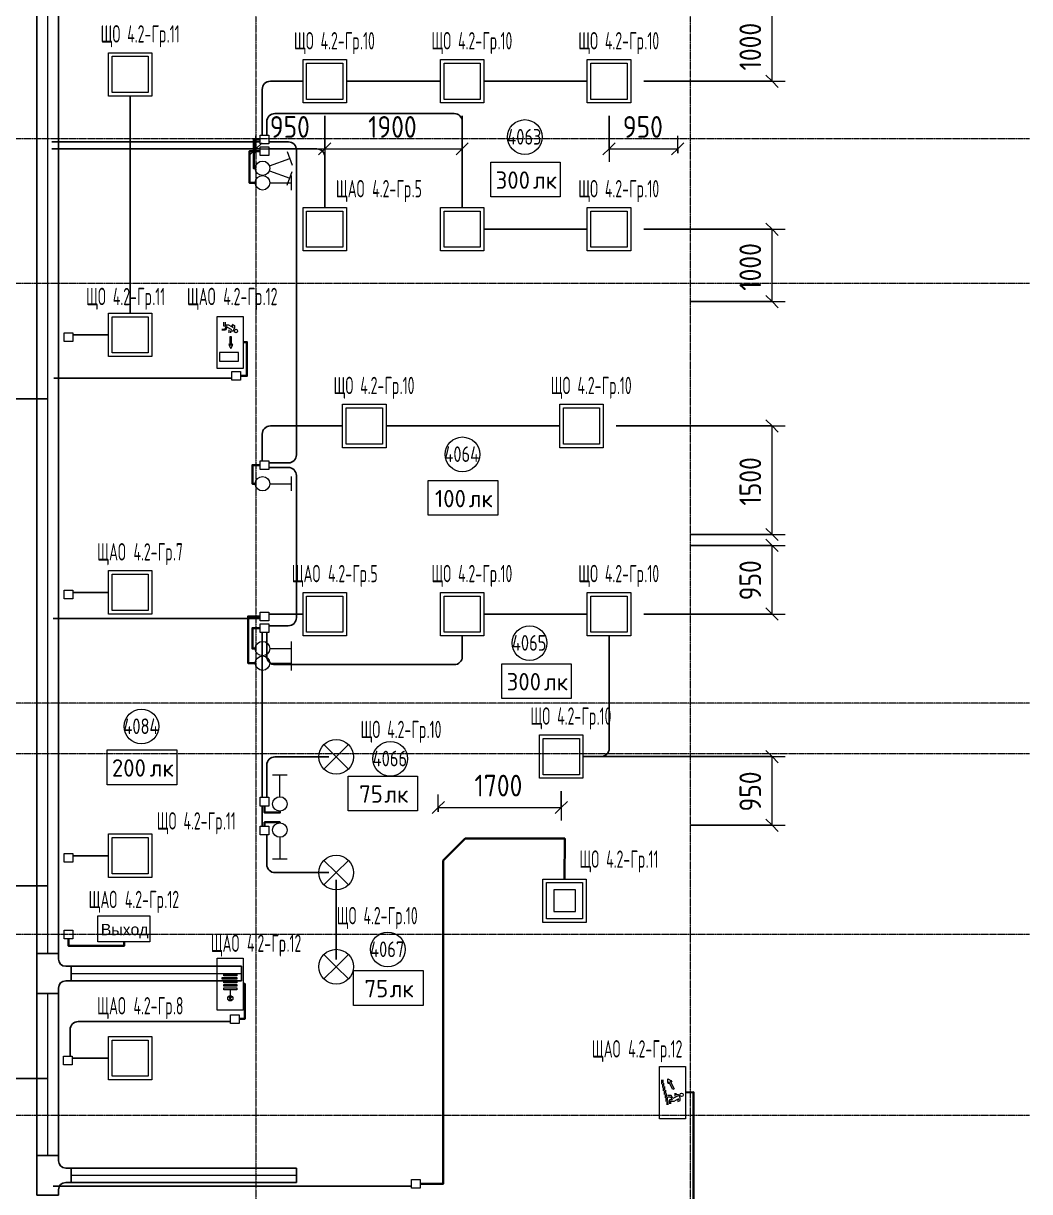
# Model space of a CAD drawing. Header units: millimetres. Extents: x -4730 to 98194, y -4296 to 93388.
# Drawn here: x 84285 to 98194, y 10446 to 26596 of the extents above; entities that cross this region are included whole.
import ezdxf

# ---------------------------------------------------------------- set-up
doc = ezdxf.new("R2010")
doc.units = ezdxf.units.MM
doc.linetypes.add('Линия сетки', pattern=[22.225, 12.7, -3.175, 3.175, -3.175])
for name, color, linetype, lineweight, true_color in [('Кабельные лотки', 5, 'Continuous', 25, 0x0000ff), ('Короба', 7, 'Continuous', 25, 0x008000), ('Соединительные детали кабельных лотков', 5, 'Continuous', 25, 0x0000ff), ('Соединительные детали коробов', 7, 'Continuous', 25, 0x008000), ('Типовые аннотации', 1, 'Continuous', 18, 0xff0000)]:
    doc.layers.add(name, color=color, linetype=linetype, lineweight=lineweight, true_color=true_color)
for name, color, linetype, lineweight in [('Марки помещений', 7, 'Continuous', 9), ('Марки силовых электроприборов', 7, 'Continuous', 9), ('Осевая линия', 7, 'Continuous', 18), ('Оси', 7, 'Continuous', 9), ('Провода', 7, 'Continuous', 35), ('Размеры', 7, 'Continuous', 9), ('Размеры-120', 7, 'Continuous', 9)]:
    doc.layers.add(name, color=color, linetype=linetype, lineweight=lineweight)
doc.styles.add('Arial', font='arial.ttf', dxfattribs={"height": 156})
doc.styles.add('GOST Common', font='GOST_Common.ttf', dxfattribs={"width": 0.6, "height": 240})
doc.styles.add('GOST Common_1', font='GOST_Common.ttf', dxfattribs={"width": 0.9, "height": 300})
doc.styles.add('GOST Common_3', font='GOST_Common.ttf', dxfattribs={"width": 0.8, "height": 216})
doc.styles.add('GOST Common_4', font='GOST_Common.ttf', dxfattribs={"height": 240})
doc.dimstyles.new('ADSK_Проверочный', dxfattribs={"dimscale": 304.8, "dimtxt": 301.714499, "dimasz": 0.556693, "dimexe": 0.590551, "dimexo": 0.590551, "dimgap": 0.19685, "dimtad": 1, "dimdec": 3, "dimrnd": 0.001, "dimdsep": 46, "dimtxsty": 'GOST Common_1', "dimblk1": 'OBLIQUE', "dimblk2": 'OBLIQUE', "dimsah": 1, "dimcen": 0.09, "dimazin": 0, "dimtfac": 1, "dimtdec": 4, "dimtix": 1, "dimtmove": 0, "dimatfit": 3, "dimfxl": 1, "dimtvp": 1, "dimtolj": 1, "dimtzin": 0, "dimarcsym": 2})

# ---------------------------------------------------------------- blocks, each defined once
blk = doc.blocks.new('M_Короб_ отвод - Плоский торец - ПВХ - Стандартная-2386742-4-й этаж')
at = {"layer": 'Соединительные детали коробов'}
for p, q in [((0, 111.95), (0, 150.05)), ((-150.05, 0), (-111.95, 0))]:
    blk.add_line(p, q, dxfattribs=at)
blk.add_arc((-111.95, 111.95), 111.95, 270, 0, dxfattribs=at)
blk = doc.blocks.new('M_Горизонтальный тройник для канального - Радиус 100 мм-2745902-4-й этаж')
at = {"layer": 'Соединительные детали кабельных лотков'}
for p, q in [((275, 150), (-275, 150)), ((-275, 150), (-275, -150)), ((-275, -150), (-275, 150)), ((-275, 150), (275, 150)), ((-275, 150), (-275, 150)), ((275, -150), (275, 150)), ((275, 150), (275, -150)), ((275, 150), (275, 150)), ((-275, -150), (-200, -150)), ((-200, -150), (-275, -150)), ((-275, -150), (-275, -150)), ((200, -150), (275, -150)), ((275, -150), (200, -150)), ((275, -150), (275, -150)), ((-100, -250), (-100, -325)), ((-100, -325), (-100, -250)), ((100, -325), (100, -250)), ((100, -250), (100, -325)), ((-100, -325), (100, -325)), ((100, -325), (-100, -325)), ((-100, -325), (-100, -325)), ((100, -325), (100, -325))]:
    blk.add_line(p, q, dxfattribs=at)
for centre, start, end in [((-200, -250), 0, 90), ((-200, -250), 0, 90), ((200, -250), 90, 180), ((200, -250), 90, 180)]:
    blk.add_arc(centre, 100, start, end, dxfattribs=at)
blk = doc.blocks.new('DIMBLOCK177-4-й этаж')
at = {"layer": 'Размеры-120'}
for p, q in [((92480, 21030), (94815, 21030)), ((94635, 21030), (92480, 21030)), ((94635, 21030), (94550, 21115)), ((94635, 19530), (94635, 21030)), ((94635, 21030), (94720, 20945)), ((94635, 19530), (94550, 19615)), ((93510, 19530), (94815, 19530)), ((94635, 19530), (93510, 19530)), ((94635, 19530), (94720, 19445))]:
    blk.add_line(p, q, dxfattribs=at)
at = {"layer": 'Размеры-120', "color": 0, "insert": (94183, 19930), "char_height": 300, "width": 840.71, "attachment_point": 1, "rotation": 90, "line_spacing_factor": 1.022761, "style": 'GOST Common_1'}
blk.add_mtext('1500', dxfattribs=at)
blk = doc.blocks.new('_Oblique')
at = {"color": 0, "linetype": 'ByBlock', "lineweight": -2}
blk.add_line((-0.5, -0.5), (0.5, 0.5), dxfattribs=at)
blk = doc.blocks.new('DIMBLOCK178-4-й этаж')
at = {"layer": 'Размеры-120'}
for p, q in [((90020, 15697), (90020, 15937)), ((90020, 15757), (90105, 15841)), ((91720, 15982), (91720, 15577)), ((91720, 15757), (91720, 15982)), ((91720, 15757), (91805, 15841)), ((90020, 15757), (89935, 15672)), ((90020, 15757), (91720, 15757)), ((90020, 15757), (90020, 15697)), ((91720, 15757), (91635, 15672))]:
    blk.add_line(p, q, dxfattribs=at)
at = {"layer": 'Размеры-120', "color": 0, "insert": (90520, 16209), "char_height": 300, "width": 840.71, "attachment_point": 1, "line_spacing_factor": 1.022761, "style": 'GOST Common_1'}
blk.add_mtext('1700', dxfattribs=at)
blk = doc.blocks.new('DIMBLOCK179-4-й этаж')
at = {"layer": 'Размеры-120'}
for p, q in [((92380, 25318), (92380, 24681)), ((92380, 24861), (92380, 25318)), ((93330, 24801), (93330, 25041)), ((92380, 24861), (92465, 24946)), ((93330, 24861), (93415, 24946)), ((92380, 24861), (92295, 24777)), ((92380, 24861), (93330, 24861)), ((93330, 24861), (93245, 24777)), ((93330, 24861), (93330, 24801))]:
    blk.add_line(p, q, dxfattribs=at)
at = {"layer": 'Размеры-120', "color": 0, "insert": (92571, 25314), "char_height": 300, "width": 681.16, "attachment_point": 1, "line_spacing_factor": 1.022761, "style": 'GOST Common_1'}
blk.add_mtext('950', dxfattribs=at)
blk = doc.blocks.new('DIMBLOCK180-4-й этаж')
at = {"layer": 'Размеры-120'}
for p, q in [((88450, 25318), (88450, 24681)), ((88450, 24861), (88450, 25318)), ((87500, 24801), (87500, 25041)), ((87500, 24861), (87585, 24946)), ((88450, 24861), (88535, 24946)), ((87500, 24861), (87415, 24777)), ((87500, 24861), (88450, 24861)), ((87500, 24861), (87500, 24801)), ((88450, 24861), (88365, 24777))]:
    blk.add_line(p, q, dxfattribs=at)
at = {"layer": 'Размеры-120', "color": 0, "insert": (87691, 25314), "char_height": 300, "width": 681.16, "attachment_point": 1, "line_spacing_factor": 1.022761, "style": 'GOST Common_1'}
blk.add_mtext('950', dxfattribs=at)
blk = doc.blocks.new('DIMBLOCK181-4-й этаж')
at = {"layer": 'Размеры-120'}
for p, q in [((88450, 25318), (88450, 24681)), ((88450, 24861), (88450, 25318)), ((90350, 25318), (90350, 24681)), ((90350, 24861), (90350, 25318)), ((88450, 24861), (88535, 24946)), ((90350, 24861), (90435, 24946)), ((88450, 24861), (88365, 24777)), ((88450, 24861), (90350, 24861)), ((90350, 24861), (90265, 24777))]:
    blk.add_line(p, q, dxfattribs=at)
at = {"layer": 'Размеры-120', "color": 0, "insert": (89050, 25314), "char_height": 300, "width": 840.71, "attachment_point": 1, "line_spacing_factor": 1.022761, "style": 'GOST Common_1'}
blk.add_mtext('1900', dxfattribs=at)
blk = doc.blocks.new('DIMBLOCK182-4-й этаж')
at = {"layer": 'Размеры-120'}
for p, q in [((94635, 26795), (94550, 26880)), ((93510, 26795), (94815, 26795)), ((94635, 26795), (93510, 26795)), ((94635, 25795), (94635, 26795)), ((94635, 26795), (94720, 26710)), ((94635, 25795), (94550, 25880)), ((92860, 25795), (94815, 25795)), ((94635, 25795), (92860, 25795)), ((94635, 25795), (94720, 25710))]:
    blk.add_line(p, q, dxfattribs=at)
at = {"layer": 'Размеры-120', "color": 0, "insert": (94183, 25945), "char_height": 300, "width": 840.71, "attachment_point": 1, "rotation": 90, "line_spacing_factor": 1.022761, "style": 'GOST Common_1'}
blk.add_mtext('1000', dxfattribs=at)
blk = doc.blocks.new('DIMBLOCK183-4-й этаж')
at = {"layer": 'Размеры-120'}
for p, q in [((92860, 23750), (94815, 23750)), ((94635, 23750), (92860, 23750)), ((94635, 23750), (94550, 23835)), ((94635, 22750), (94635, 23750)), ((94635, 23750), (94720, 23665)), ((94635, 22750), (94550, 22835)), ((93510, 22750), (94815, 22750)), ((94635, 22750), (93510, 22750)), ((94635, 22750), (94720, 22665))]:
    blk.add_line(p, q, dxfattribs=at)
at = {"layer": 'Размеры-120', "color": 0, "insert": (94183, 22900), "char_height": 300, "width": 840.71, "attachment_point": 1, "rotation": 90, "line_spacing_factor": 1.022761, "style": 'GOST Common_1'}
blk.add_mtext('1000', dxfattribs=at)
blk = doc.blocks.new('DIMBLOCK184-4-й этаж')
at = {"layer": 'Размеры-120'}
for p, q in [((93510, 19380), (94815, 19380)), ((94635, 19380), (93510, 19380)), ((94635, 19380), (94550, 19465)), ((94635, 18430), (94635, 19380)), ((94635, 19380), (94720, 19295)), ((92860, 18430), (94815, 18430)), ((94635, 18430), (92860, 18430)), ((94635, 18430), (94550, 18515)), ((94635, 18430), (94720, 18345))]:
    blk.add_line(p, q, dxfattribs=at)
at = {"layer": 'Размеры-120', "color": 0, "insert": (94183, 18621), "char_height": 300, "width": 681.16, "attachment_point": 1, "rotation": 90, "line_spacing_factor": 1.022761, "style": 'GOST Common_1'}
blk.add_mtext('950', dxfattribs=at)
blk = doc.blocks.new('DIMBLOCK185-4-й этаж')
at = {"layer": 'Размеры-120'}
for p, q in [((94635, 16460), (94550, 16545)), ((92200, 16460), (94815, 16460)), ((94635, 16460), (92200, 16460)), ((94635, 15510), (94635, 16460)), ((94635, 16460), (94720, 16375)), ((93510, 15510), (94815, 15510)), ((94635, 15510), (93510, 15510)), ((94635, 15510), (94550, 15595)), ((94635, 15510), (94720, 15425))]:
    blk.add_line(p, q, dxfattribs=at)
at = {"layer": 'Размеры-120', "color": 0, "insert": (94183, 15701), "char_height": 300, "width": 681.16, "attachment_point": 1, "rotation": 90, "line_spacing_factor": 1.022761, "style": 'GOST Common_1'}
blk.add_mtext('950', dxfattribs=at)
blk = doc.blocks.new('ADSK_Марка_Помещение_1_ГОСТ21-501-2011 - Номер-85995-4-й этаж')
at = {"layer": 'Марки помещений'}
blk.add_circle((0, 0), 2, dxfattribs=at)
blk = doc.blocks.new('Морка помещения_освещённость_ - Морка помещения_освещённость_-1484368-4-й этаж')
at = {"layer": 'Марки помещений', "color": 190, "true_color": 0x8000ff}
for p, q in [((-4, 0), (-4, 4)), ((-4, 4), (4, 4)), ((4, 4), (4, 0)), ((4, 0), (-4, 0))]:
    blk.add_line(p, q, dxfattribs=at)

msp = doc.modelspace()

# ---------------------------------------------------------------- linework, layer by layer
at = {"layer": 'Кабельные лотки'}
for p, q in [((84470, 29388.1437), (84470, 13735.9541)), ((84770, 13735.9541), (84770, 29388.1437)), ((84470, 13735.9541), (84770, 13735.9541)), ((84945, 13360.9541), (84945, 13560.9541)), ((87300, 13560.9541), (84945, 13560.9541)), ((87300, 13360.9541), (87300, 13560.9541)), ((84945, 13360.9541), (87300, 13360.9541)), ((84470, 13185.9541), (84770, 13185.9541)), ((84470, 13185.9541), (84470, 10947.8841)), ((84770, 10947.8841), (84770, 13185.9541)), ((84470, 10947.8841), (84770, 10947.8841)), ((84945, 10572.8841), (84945, 10772.8841)), ((88060, 10772.8841), (84945, 10772.8841)), ((88060, 10572.8841), (88060, 10772.8841)), ((84945, 10572.8841), (88060, 10572.8841))]:
    msp.add_line(p, q, dxfattribs=at)
at = {"layer": 'Короба'}
for p, q in [((88154.764, 25795), (87736.9712, 25795)), ((88749.764, 25795), (90054.764, 25795)), ((90649.764, 25795), (92084.764, 25795)), ((85763.0679, 22587.7794), (85763.0679, 25592.7794)), ((87586.9212, 25644.95), (87586.9212, 25048.775)), ((87649.9212, 25048.775), (87649.9212, 25198.725)), ((87799.9712, 25348.775), (90202.214, 25348.775)), ((90352.264, 25198.725), (90352.264, 24047.5)), ((87558.4212, 24957.275), (84678.4212, 24957.275)), ((87678.4212, 24957.275), (87909.95, 24957.275)), ((87558.4212, 24860.275), (84678.4212, 24860.275)), ((87678.4212, 24860.275), (88302.214, 24860.275)), ((88060, 24807.225), (88060, 20670.325)), ((88452.264, 24710.225), (88452.264, 24047.5)), ((90649.764, 23750), (92084.764, 23750)), ((85465.5679, 22290.2794), (84967.069, 22290.2794)), ((87166.0698, 21691.8959), (84706.0698, 21691.8959)), ((83949.3041, 21403.911), (84609.3041, 21403.911)), ((88702.5, 21030), (87736.9712, 21030)), ((89297.5, 21030), (91704.764, 21030)), ((87586.9212, 20879.95), (87586.9212, 20548.775)), ((87678.4212, 20520.275), (87909.95, 20520.275)), ((87678.4212, 20457.275), (87908.3712, 20457.275)), ((88058.4212, 20307.225), (88058.4212, 18418.5672)), ((85465.5679, 18730.2794), (84967.069, 18730.2794)), ((88154.764, 18430), (87678.4212, 18430)), ((90649.764, 18430), (92084.764, 18430)), ((87558.4212, 18367), (84698.4212, 18367)), ((87908.3712, 18268.5172), (87678.4212, 18268.5172)), ((87586.9212, 18177.0172), (87586.9212, 15897.0172)), ((87649.9212, 17881.0672), (87649.9212, 18177.0172)), ((90352.264, 18132.5), (90352.264, 17881.0672)), ((92382.264, 16610.05), (92382.264, 18132.5)), ((90202.214, 17731.0172), (87799.9712, 17731.0172)), ((88509.1281, 16456.0709), (87799.9712, 16456.0709)), ((92019.764, 16460), (92232.214, 16460)), ((87649.9212, 16306.0209), (87649.9212, 15897.0172)), ((87586.9212, 15777.0172), (87586.9212, 15497.0172)), ((87649.9212, 15006.1209), (87649.9212, 15377.0172)), ((85465.5679, 15090.2794), (84967.069, 15090.2794)), ((88509.1281, 14856.0709), (87799.9712, 14856.0709)), ((88609.1281, 14756.0709), (88609.1281, 13656.0709)), ((83949.3041, 14673.911), (84609.3041, 14673.911)), ((87145.8659, 12797.2045), (85081.571, 12797.2045)), ((84931.521, 12647.1545), (84931.521, 12318.7794)), ((85465.5679, 12290.2794), (84960.021, 12290.2794)), ((83949.3041, 12011.5), (84609.3041, 12011.5)), ((89650.4294, 10523.4529), (84698.3949, 10523.4529))]:
    msp.add_line(p, q, dxfattribs=at)
at = {"layer": 'Осевая линия'}
for p, q in [((84620, 29388.1437), (84620, 13735.9541)), ((84945, 13460.9541), (87300, 13460.9541)), ((84620, 13185.9541), (84620, 10947.8841)), ((84945, 10672.8841), (88060, 10672.8841))]:
    msp.add_line(p, q, dxfattribs=at)
at = {"layer": 'Оси', "linetype": 'Линия сетки'}
for p, q in [((87500, 93388.3703), (87500, -3096.3487)), ((93500, 93388.3703), (93500, -3096.3487)), ((98194.2682, 25000), (-3530.0173, 25000)), ((98194.2682, 23000), (-3530.0173, 23000)), ((98194.2682, 17200), (-3530.0173, 17200)), ((98194.2682, 16500), (-3530.0173, 16500)), ((98194.2682, 14000), (-3530.0173, 14000)), ((98194.2682, 11500), (-3530.0173, 11500))]:
    msp.add_line(p, q, dxfattribs=at)
at = {"layer": 'Провода', "flags": 128}
for points in [[(87490.6433, 24592.1052), (87470, 24592.1052), (87470, 24990.1213), (87558.4212, 24990.1213)], [(87490.6433, 24392.1052), (87410, 24392.1052), (87410, 24828.7771), (87558.4212, 24828.7756)], [(87321.7452, 22188.8543), (87375, 22190), (87375, 21723.3979), (87286.0698, 21723.3967)], [(87490.6433, 20232.1052), (87450, 20232.1052), (87450, 20488.7771), (87558.4212, 20488.7757)], [(87490.6433, 17752.1052), (87390, 17752.1052), (87390, 18397.0193), (87558.4212, 18398.5005)], [(87490.6433, 17952.1052), (87450, 17952.1052), (87450, 18237.0193), (87558.4212, 18237.018)], [(87830, 15705.6433), (87830, 15685), (87618.4164, 15685), (87618.4193, 15777.0172)], [(87830, 15544.3567), (87830, 15553.3333), (87618.4164, 15553.3333), (87618.4187, 15497.0172)], [(91766.5376, 14767.8833), (91768.0118, 15327.8833), (90392.8118, 15327.8833), (90088.0118, 15023.0833), (90088.0118, 10554.955), (89770.4294, 10554.9532)], [(85678.8543, 13898.2548), (85680, 13845), (84907.0642, 13845), (84907.0672, 13940)], [(87321.7452, 13319.4259), (87345, 13320), (87345, 12833.5756), (87265.8659, 12833.5756)], [(93436.7452, 11818.0621), (93550, 11820), (93550, 8264.8), (93245.2, 7960), (89990, 7960), (89990, 8300), (89870, 8300), (89738.3949, 8346.8051)]]:
    msp.add_lwpolyline(points, dxfattribs=at)
at = {"layer": 'Типовые аннотации', "color": 5, "true_color": 0x0000ff}
for p, q in [((85460.804, 26190.2794), (86060.804, 26190.2794)), ((85460.804, 25590.2794), (85460.804, 26190.2794)), ((86060.804, 26190.2794), (86060.804, 25590.2794)), ((85510.804, 26140.2794), (86010.804, 26140.2794)), ((85510.804, 25640.2794), (85510.804, 26140.2794)), ((86010.804, 26140.2794), (86010.804, 25640.2794)), ((88150, 26095), (88750, 26095)), ((88150, 25495), (88150, 26095)), ((88200, 26045), (88700, 26045)), ((88200, 25545), (88200, 26045)), ((88700, 26045), (88700, 25545)), ((88750, 26095), (88750, 25495)), ((90050, 26095), (90650, 26095)), ((90050, 25495), (90050, 26095)), ((90100, 26045), (90600, 26045)), ((90100, 25545), (90100, 26045)), ((90600, 26045), (90600, 25545)), ((90650, 26095), (90650, 25495)), ((92080, 26095), (92680, 26095)), ((92080, 25495), (92080, 26095)), ((92130, 26045), (92630, 26045)), ((92130, 25545), (92130, 26045)), ((92630, 26045), (92630, 25545)), ((92680, 26095), (92680, 25495)), ((86060.804, 25590.2794), (85460.804, 25590.2794)), ((86010.804, 25640.2794), (85510.804, 25640.2794)), ((88700, 25545), (88200, 25545)), ((90600, 25545), (90100, 25545)), ((92630, 25545), (92130, 25545)), ((88750, 25495), (88150, 25495)), ((90650, 25495), (90050, 25495)), ((92680, 25495), (92080, 25495)), ((87684.6126, 24626.3072), (87966.5204, 24728.9133)), ((87932.3184, 24822.8826), (88000.7224, 24634.944)), ((87684.6126, 24557.9032), (87966.5204, 24455.2972)), ((87932.3184, 24361.3279), (88000.7224, 24549.2664)), ((90050, 24050), (90650, 24050)), ((90050, 23450), (90050, 24050)), ((90100, 24000), (90600, 24000)), ((90100, 23500), (90100, 24000)), ((90600, 24000), (90600, 23500)), ((90650, 24050), (90650, 23450)), ((92080, 24050), (92680, 24050)), ((92080, 23450), (92080, 24050)), ((92130, 24000), (92630, 24000)), ((92130, 23500), (92130, 24000)), ((92630, 24000), (92630, 23500)), ((92680, 24050), (92680, 23450)), ((90650, 23450), (90050, 23450)), ((90600, 23500), (90100, 23500)), ((92680, 23450), (92080, 23450)), ((92630, 23500), (92130, 23500)), ((85460.804, 22590.2794), (86060.804, 22590.2794)), ((85460.804, 21990.2794), (85460.804, 22590.2794)), ((85510.804, 22540.2794), (86010.804, 22540.2794)), ((85510.804, 22040.2794), (85510.804, 22540.2794)), ((86010.804, 22540.2794), (86010.804, 22040.2794)), ((86060.804, 22590.2794), (86060.804, 21990.2794)), ((86060.804, 21990.2794), (85460.804, 21990.2794)), ((86010.804, 22040.2794), (85510.804, 22040.2794)), ((88697.736, 21330), (89297.736, 21330)), ((88697.736, 20730), (88697.736, 21330)), ((89297.736, 21330), (89297.736, 20730)), ((91700, 21330), (92300, 21330)), ((91700, 20730), (91700, 21330)), ((92300, 21330), (92300, 20730)), ((88747.736, 21280), (89247.736, 21280)), ((88747.736, 20780), (88747.736, 21280)), ((89247.736, 21280), (89247.736, 20780)), ((91750, 21280), (92250, 21280)), ((91750, 20780), (91750, 21280)), ((92250, 21280), (92250, 20780)), ((89297.736, 20730), (88697.736, 20730)), ((89247.736, 20780), (88747.736, 20780)), ((92300, 20730), (91700, 20730)), ((92250, 20780), (91750, 20780)), ((87690.6433, 20232.1052), (87990.6433, 20232.1052)), ((87990.6433, 20132.1052), (87990.6433, 20332.1052)), ((90050, 18730), (90650, 18730)), ((90050, 18130), (90050, 18730)), ((90100, 18680), (90600, 18680)), ((90100, 18180), (90100, 18680)), ((90600, 18680), (90600, 18180)), ((90650, 18730), (90650, 18130)), ((92080, 18730), (92680, 18730)), ((92080, 18130), (92080, 18730)), ((92130, 18680), (92630, 18680)), ((92130, 18180), (92130, 18680)), ((92630, 18680), (92630, 18180)), ((92680, 18730), (92680, 18130)), ((90650, 18130), (90050, 18130)), ((90600, 18180), (90100, 18180)), ((92680, 18130), (92080, 18130)), ((92630, 18180), (92130, 18180)), ((87690.6433, 17952.1052), (87990.6433, 17952.1052)), ((87990.6433, 17852.1052), (87990.6433, 18052.1052)), ((91420, 16760), (92020, 16760)), ((91420, 16160), (91420, 16760)), ((91470, 16710), (91970, 16710)), ((91470, 16210), (91470, 16710)), ((91970, 16710), (91970, 16210)), ((92020, 16760), (92020, 16160)), ((88609.1281, 16456.0709), (88439.4225, 16625.7765)), ((88609.1281, 16456.0709), (88778.8337, 16625.7765)), ((88609.1281, 16456.0709), (88439.4225, 16286.3653)), ((88609.1281, 16456.0709), (88778.8337, 16286.3653)), ((87930, 16205.6433), (87730, 16205.6433)), ((87830, 15905.6433), (87830, 16205.6433)), ((92020, 16160), (91420, 16160)), ((91970, 16210), (91470, 16210)), ((85460.804, 15390.2794), (86060.804, 15390.2794)), ((85460.804, 14790.2794), (85460.804, 15390.2794)), ((86060.804, 15390.2794), (86060.804, 14790.2794)), ((87830, 15344.3567), (87830, 15044.3567)), ((85510.804, 15340.2794), (86010.804, 15340.2794)), ((85510.804, 14840.2794), (85510.804, 15340.2794)), ((86010.804, 15340.2794), (86010.804, 14840.2794)), ((87930, 15044.3567), (87730, 15044.3567)), ((88609.1281, 14856.0709), (88439.4225, 15025.7765)), ((88609.1281, 14856.0709), (88778.8337, 15025.7765)), ((86060.804, 14790.2794), (85460.804, 14790.2794)), ((86010.804, 14840.2794), (85510.804, 14840.2794)), ((88609.1281, 14856.0709), (88439.4225, 14686.3653)), ((88609.1281, 14856.0709), (88778.8337, 14686.3653)), ((91465.7479, 14767.8833), (92065.7479, 14767.8833)), ((91465.7479, 14167.8833), (91465.7479, 14767.8833)), ((91515.7479, 14717.8833), (92015.7479, 14717.8833)), ((91515.7479, 14217.8833), (91515.7479, 14717.8833)), ((92015.7479, 14717.8833), (92015.7479, 14217.8833)), ((92065.7479, 14767.8833), (92065.7479, 14167.8833)), ((91615.7479, 14617.8833), (91615.7479, 14317.8833)), ((91915.7479, 14617.8833), (91615.7479, 14617.8833)), ((91915.7479, 14317.8833), (91915.7479, 14617.8833)), ((92015.7479, 14217.8833), (91515.7479, 14217.8833)), ((91615.7479, 14317.8833), (91915.7479, 14317.8833)), ((92065.7479, 14167.8833), (91465.7479, 14167.8833)), ((88609.1281, 13556.0709), (88439.4225, 13725.7765)), ((88609.1281, 13556.0709), (88778.8337, 13725.7765)), ((88609.1281, 13556.0709), (88439.4225, 13386.3653)), ((88609.1281, 13556.0709), (88778.8337, 13386.3653))]:
    msp.add_line(p, q, dxfattribs=at)
at = {"layer": 'Типовые аннотации', "color": 7}
for p, q in [((87558.4212, 25048.775), (87678.4212, 25048.775)), ((87558.4212, 24928.775), (87558.4212, 25048.775)), ((87678.4212, 25048.775), (87678.4212, 24928.775)), ((87678.4212, 24928.775), (87558.4212, 24928.775)), ((87558.4212, 20548.775), (87678.4212, 20548.775)), ((87558.4212, 20428.775), (87558.4212, 20548.775)), ((87678.4212, 20548.775), (87678.4212, 20428.775)), ((87678.4212, 20428.775), (87558.4212, 20428.775)), ((87558.4212, 18297.0172), (87678.4212, 18297.0172)), ((87558.4212, 18177.0172), (87558.4212, 18297.0172)), ((87678.4212, 18297.0172), (87678.4212, 18177.0172)), ((87678.4212, 18177.0172), (87558.4212, 18177.0172)), ((87558.4212, 15897.0172), (87678.4212, 15897.0172)), ((87558.4212, 15777.0172), (87558.4212, 15897.0172)), ((87678.4212, 15897.0172), (87678.4212, 15777.0172)), ((87678.4212, 15777.0172), (87558.4212, 15777.0172)), ((87558.4212, 15497.0172), (87678.4212, 15497.0172)), ((87558.4212, 15377.0172), (87558.4212, 15497.0172)), ((87678.4212, 15377.0172), (87558.4212, 15377.0172)), ((87678.4212, 15497.0172), (87678.4212, 15377.0172))]:
    msp.add_line(p, q, dxfattribs=at)
at = {"layer": 'Типовые аннотации'}
for p, q in [((87558.4212, 24888.775), (87678.4212, 24888.775)), ((87558.4212, 24768.775), (87558.4212, 24888.775)), ((87678.4212, 24888.775), (87678.4212, 24768.775)), ((87678.4212, 24768.775), (87558.4212, 24768.775)), ((87690.6433, 24392.1052), (87990.6433, 24392.1052)), ((87990.6433, 24292.1052), (87990.6433, 24492.1052)), ((88150, 24050), (88750, 24050)), ((88150, 23450), (88150, 24050)), ((88200, 24000), (88700, 24000)), ((88200, 23500), (88200, 24000)), ((88700, 24000), (88700, 23500)), ((88750, 24050), (88750, 23450)), ((88750, 23450), (88150, 23450)), ((88700, 23500), (88200, 23500)), ((87166.0698, 21783.3959), (87286.0698, 21783.3959)), ((87166.0698, 21663.3959), (87166.0698, 21783.3959)), ((87286.0698, 21663.3959), (87166.0698, 21663.3959)), ((87286.0698, 21783.3959), (87286.0698, 21663.3959)), ((85460.804, 19030.2794), (86060.804, 19030.2794)), ((85460.804, 18430.2794), (85460.804, 19030.2794)), ((85510.804, 18980.2794), (86010.804, 18980.2794)), ((85510.804, 18480.2794), (85510.804, 18980.2794)), ((86010.804, 18980.2794), (86010.804, 18480.2794)), ((86060.804, 19030.2794), (86060.804, 18430.2794)), ((84847.069, 18758.7794), (84967.069, 18758.7794)), ((84847.069, 18638.7794), (84847.069, 18758.7794)), ((84967.069, 18758.7794), (84967.069, 18638.7794)), ((84967.069, 18638.7794), (84847.069, 18638.7794)), ((88150, 18730), (88750, 18730)), ((88150, 18130), (88150, 18730)), ((88200, 18680), (88700, 18680)), ((88200, 18180), (88200, 18680)), ((88700, 18680), (88700, 18180)), ((88750, 18730), (88750, 18130)), ((86060.804, 18430.2794), (85460.804, 18430.2794)), ((86010.804, 18480.2794), (85510.804, 18480.2794)), ((87558.4212, 18458.5), (87678.4212, 18458.5)), ((87558.4212, 18338.5), (87558.4212, 18458.5)), ((87678.4212, 18458.5), (87678.4212, 18338.5)), ((87678.4212, 18338.5), (87558.4212, 18338.5)), ((88750, 18130), (88150, 18130)), ((88700, 18180), (88200, 18180)), ((87990.6433, 17652.1052), (87990.6433, 17852.1052)), ((87690.6433, 17752.1052), (87990.6433, 17752.1052)), ((84847.069, 14060), (84967.069, 14060)), ((84847.069, 13940), (84847.069, 14060)), ((84967.069, 14060), (84967.069, 13940)), ((84967.069, 13940), (84847.069, 13940)), ((86961.7452, 13674.9821), (87321.7452, 13674.9821)), ((86961.7452, 12954.9821), (86961.7452, 13674.9821)), ((87321.7452, 13674.9821), (87321.7452, 12954.9821)), ((87030.847, 13381.8665), (87030.847, 13405.8665)), ((87030.847, 13405.8665), (87234.847, 13405.8665)), ((87054.847, 13429.8665), (87054.847, 13453.8665)), ((87054.847, 13453.8665), (87234.847, 13453.8665)), ((87234.847, 13429.8665), (87054.847, 13429.8665)), ((87234.847, 13453.8665), (87234.847, 13429.8665)), ((87234.847, 13405.8665), (87234.847, 13381.8665)), ((87234.847, 13381.8665), (87030.847, 13381.8665)), ((87054.847, 13333.8665), (87054.847, 13357.8665)), ((87054.847, 13357.8665), (87234.847, 13357.8665)), ((87234.847, 13333.8665), (87054.847, 13333.8665)), ((87054.847, 13285.8665), (87054.847, 13309.8665)), ((87054.847, 13309.8665), (87234.847, 13309.8665)), ((87234.847, 13285.8665), (87054.847, 13285.8665)), ((87054.847, 13237.8665), (87054.847, 13261.8665)), ((87054.847, 13261.8665), (87234.847, 13261.8665)), ((87234.847, 13357.8665), (87234.847, 13333.8665)), ((87234.847, 13309.8665), (87234.847, 13285.8665)), ((87234.847, 13261.8665), (87234.847, 13237.8665)), ((87234.847, 13237.8665), (87054.847, 13237.8665)), ((87119.3912, 13143.3224), (87144.847, 13117.8665)), ((87119.3912, 13092.4107), (87144.847, 13117.8665)), ((87144.847, 13237.8665), (87144.847, 13117.8665)), ((87144.847, 13117.8665), (87170.3029, 13143.3224)), ((87144.847, 13117.8665), (87170.3029, 13092.4107)), ((87321.7452, 12954.9821), (86961.7452, 12954.9821)), ((87145.8659, 12888.7045), (87265.8659, 12888.7045)), ((87145.8659, 12768.7045), (87145.8659, 12888.7045)), ((87265.8659, 12768.7045), (87145.8659, 12768.7045)), ((87265.8659, 12888.7045), (87265.8659, 12768.7045)), ((85460.804, 12590.2794), (86060.804, 12590.2794)), ((85460.804, 11990.2794), (85460.804, 12590.2794)), ((85510.804, 12540.2794), (86010.804, 12540.2794)), ((85510.804, 12040.2794), (85510.804, 12540.2794)), ((86010.804, 12540.2794), (86010.804, 12040.2794)), ((86060.804, 12590.2794), (86060.804, 11990.2794)), ((84840.021, 12318.7794), (84960.021, 12318.7794)), ((84840.021, 12198.7794), (84840.021, 12318.7794)), ((84960.021, 12318.7794), (84960.021, 12198.7794)), ((84960.021, 12198.7794), (84840.021, 12198.7794)), ((86060.804, 11990.2794), (85460.804, 11990.2794)), ((86010.804, 12040.2794), (85510.804, 12040.2794))]:
    msp.add_line(p, q, dxfattribs=at)
at = {"layer": 'Типовые аннотации', "color": 96, "true_color": 0x008000}
for p, q in [((86961.7452, 22544.9821), (87321.7452, 22544.9821)), ((86961.7452, 21824.9821), (86961.7452, 22544.9821)), ((87055.6279, 22410.2637), (87055.6279, 22464.2637)), ((87073.6279, 22464.2637), (87073.6279, 22428.2637)), ((87321.7452, 22544.9821), (87321.7452, 21824.9821)), ((87030.0202, 22370.733), (87067.6279, 22370.733)), ((87078.0202, 22352.733), (87030.0202, 22352.733)), ((87090.4509, 22410.2637), (87055.6279, 22410.2637)), ((87067.6279, 22370.733), (87090.4509, 22410.2637)), ((87073.6279, 22428.2637), (87121.6279, 22428.2637)), ((87102.0202, 22394.3022), (87078.0202, 22352.733)), ((87164.374, 22358.3022), (87102.0202, 22394.3022)), ((87121.6279, 22428.2637), (87183.9817, 22392.2637)), ((87129.9817, 22316.3022), (87129.9817, 22358.3022)), ((87177.9817, 22340.3022), (87147.9817, 22340.3022)), ((87147.9817, 22340.3022), (87147.9817, 22316.3022)), ((87183.9817, 22407.4791), (87161.8048, 22420.2829)), ((87170.8048, 22435.8714), (87201.9817, 22417.8714)), ((87201.9817, 22381.8714), (87177.9817, 22340.3022)), ((87201.9817, 22417.8714), (87201.9817, 22381.8714)), ((87139.7977, 22144.461), (87127.7977, 22165.2456)), ((87127.7977, 22165.2456), (87127.7977, 22141.2456)), ((87127.7977, 22141.2456), (87151.7977, 22099.6764)), ((87163.7977, 22264.461), (87139.7977, 22264.461)), ((87139.7977, 22264.461), (87139.7977, 22144.461)), ((87151.7977, 22099.6764), (87175.7977, 22141.2456)), ((87163.7977, 22144.461), (87163.7977, 22264.461)), ((87175.7977, 22165.2456), (87163.7977, 22144.461)), ((87175.7977, 22141.2456), (87175.7977, 22165.2456)), ((87259.594, 22046.359), (86995.594, 22046.359)), ((86995.594, 22046.359), (86995.594, 21926.359)), ((87259.594, 21926.359), (87259.594, 22046.359)), ((87321.7452, 21824.9821), (86961.7452, 21824.9821)), ((86995.594, 21926.359), (87259.594, 21926.359)), ((85314.9821, 13898.2548), (85314.9821, 14258.2548)), ((85314.9821, 14258.2548), (86034.9821, 14258.2548)), ((86034.9821, 14258.2548), (86034.9821, 13898.2548)), ((86034.9821, 13898.2548), (85314.9821, 13898.2548)), ((93076.7452, 12174.9821), (93436.7452, 12174.9821)), ((93076.7452, 11454.9821), (93076.7452, 12174.9821)), ((93436.7452, 12174.9821), (93436.7452, 11454.9821)), ((93110.7205, 11933.8825), (93110.7205, 11993.8825)), ((93122.7205, 11993.8825), (93122.7205, 11945.8825)), ((93192.6164, 11959.3333), (93194.4355, 12007.2988)), ((93203.82, 11938.1089), (93192.6164, 11959.3333)), ((93194.4355, 12007.2988), (93235.0653, 11981.7407)), ((93204.7296, 11962.0916), (93203.82, 11938.1089)), ((93260.748, 11855.9694), (93204.7296, 11962.0916)), ((93246.2689, 11960.5162), (93225.954, 11973.2953)), ((93225.954, 11973.2953), (93281.9725, 11867.173)), ((93235.0653, 11981.7407), (93246.2689, 11960.5162)), ((93122.7205, 11885.8825), (93122.7205, 11933.8825)), ((93134.7205, 11945.8825), (93134.7205, 11897.8825)), ((93134.7205, 11837.8825), (93134.7205, 11885.8825)), ((93146.7205, 11897.8825), (93146.7205, 11849.8825)), ((93146.7205, 11789.8825), (93146.7205, 11837.8825)), ((93158.7205, 11849.8825), (93158.7205, 11801.8825)), ((93158.7205, 11741.8825), (93158.7205, 11789.8825)), ((93170.7205, 11801.8825), (93170.7205, 11753.8825)), ((93281.9725, 11867.173), (93260.748, 11855.9694)), ((93290.3891, 11809.8209), (93290.3891, 11767.8209)), ((93308.3891, 11785.8209), (93308.3891, 11809.8209)), ((93170.7205, 11693.8825), (93170.7205, 11741.8825)), ((93182.7205, 11753.8825), (93182.7205, 11705.8825)), ((93182.7205, 11645.8825), (93182.7205, 11693.8825)), ((93238.4276, 11773.3901), (93190.4276, 11773.3901)), ((93190.4276, 11755.3901), (93228.0353, 11755.3901)), ((93194.7205, 11705.8825), (93194.7205, 11645.8825)), ((93250.8584, 11715.8594), (93216.0353, 11715.8594)), ((93216.0353, 11715.8594), (93216.0353, 11661.8594)), ((93228.0353, 11755.3901), (93250.8584, 11715.8594)), ((93234.0353, 11661.8594), (93234.0353, 11697.8594)), ((93234.0353, 11697.8594), (93282.0353, 11697.8594)), ((93262.4276, 11731.8209), (93238.4276, 11773.3901)), ((93324.7814, 11767.8209), (93262.4276, 11731.8209)), ((93282.0353, 11697.8594), (93344.3891, 11733.8594)), ((93338.3891, 11785.8209), (93308.3891, 11785.8209)), ((93344.3891, 11718.644), (93322.2122, 11705.8401)), ((93331.2122, 11690.2517), (93362.3891, 11708.2517)), ((93362.3891, 11744.2517), (93338.3891, 11785.8209)), ((93362.3891, 11708.2517), (93362.3891, 11744.2517)), ((93436.7452, 11454.9821), (93076.7452, 11454.9821))]:
    msp.add_line(p, q, dxfattribs=at)
at = {"layer": 'Типовые аннотации', "color": 16, "true_color": 0x800000}
for p, q in [((84847.069, 22318.7794), (84967.069, 22318.7794)), ((84847.069, 22198.7794), (84847.069, 22318.7794)), ((84967.069, 22318.7794), (84967.069, 22198.7794)), ((84967.069, 22198.7794), (84847.069, 22198.7794)), ((84847.069, 15118.7794), (84967.069, 15118.7794)), ((84847.069, 14998.7794), (84847.069, 15118.7794)), ((84967.069, 15118.7794), (84967.069, 14998.7794)), ((84967.069, 14998.7794), (84847.069, 14998.7794)), ((89650.4294, 10614.9529), (89770.4294, 10614.9529)), ((89650.4294, 10494.9529), (89650.4294, 10614.9529)), ((89770.4294, 10614.9529), (89770.4294, 10494.9529)), ((89770.4294, 10494.9529), (89650.4294, 10494.9529))]:
    msp.add_line(p, q, dxfattribs=at)
at = {"layer": 'Типовые аннотации', "color": 5, "true_color": 0x0000ff}
for centre, radius in [((87590.6433, 24592.1052), 100), ((87590.6433, 20232.1052), 100), ((87590.6433, 17952.1052), 100), ((88609.1281, 16456.0709), 240), ((87830, 15805.6433), 100), ((87830, 15444.3567), 100), ((88609.1281, 14856.0709), 240), ((88609.1281, 13556.0709), 240)]:
    msp.add_circle(centre, radius, dxfattribs=at)
at = {"layer": 'Типовые аннотации'}
for centre, radius in [((87590.6433, 24392.1052), 100), ((87590.6433, 17752.1052), 100), ((87144.847, 13117.8665), 36)]:
    msp.add_circle(centre, radius, dxfattribs=at)
at = {"layer": 'Типовые аннотации', "color": 96, "true_color": 0x008000}
for centre in [(87222.5129, 22342.3049), (93382.9203, 11783.8182)]:
    msp.add_circle(centre, 24, dxfattribs=at)

# ---------------------------------------------------------------- block references
at = {"layer": 'Марки помещений', "xscale": 120, "yscale": 120, "zscale": 120}
for p in [(91217.336, 25024.528), (90354.0684, 20638.1274), (91281.7173, 18029.4328), (85917.2321, 16876.572), (89356.7344, 16430.5414), (89321.4197, 13794.0122)]:
    msp.add_blockref('ADSK_Марка_Помещение_1_ГОСТ21-501-2011 - Номер-85995-4-й этаж', p, dxfattribs=at)
at = {"layer": 'Марки помещений', "color": 190, "true_color": 0x8000ff, "xscale": 120, "yscale": 120, "zscale": 120}
for p in [(91224.7001, 24197.2654), (90361.4324, 19795.1566), (91377.2858, 17263.6393), (85924.5962, 16071.612), (89255.0056, 15710.5414), (89328.7837, 13021.2873)]:
    msp.add_blockref('Морка помещения_освещённость_ - Морка помещения_освещённость_-1484368-4-й этаж', p, dxfattribs=at)
at = {"layer": 'Соединительные детали кабельных лотков', "rotation": 90}
for p in [(84620, 13460.9541), (84620, 13460.9541), (84620, 10672.8841), (84620, 10672.8841)]:
    msp.add_blockref('M_Горизонтальный тройник для канального - Радиус 100 мм-2745902-4-й этаж', p, dxfattribs=at)
at = {"layer": 'Соединительные детали коробов'}
for p, rotation in [((87586.9212, 25795), 180), ((87649.9212, 25348.775), 180), ((90352.264, 25348.775), 90), ((88060, 24957.275), 90), ((88452.264, 24860.275), 90), ((87586.9212, 21030), 180), ((88058.4212, 20457.275), 90), ((87649.9212, 17731.0172), 270), ((87649.9212, 16456.0709), 180), ((87649.9212, 14856.0709), 270), ((84931.521, 12797.2045), 180)]:
    msp.add_blockref('M_Короб_ отвод - Плоский торец - ПВХ - Стандартная-2386742-4-й этаж', p, dxfattribs=dict(at, rotation=rotation))
for p in [(88060, 20520.275), (88058.4212, 18268.5172), (90352.264, 17731.0172), (92382.264, 16460)]:
    msp.add_blockref('M_Короб_ отвод - Плоский торец - ПВХ - Стандартная-2386742-4-й этаж', p, dxfattribs=at)

# ---------------------------------------------------------------- texts
at = {"layer": 'Марки помещений', "char_height": 216, "attachment_point": 1, "style": 'GOST Common_3'}
for s, insert, width in [('4063', (90973.6601, 25135.3152), 600.3036), ('4064', (90104.1524, 20748.9146), 615.696), ('4065', (91038.0414, 18140.22), 600.3036), ('4084', (85667.3162, 16987.3592), 615.696), ('4066', (89113.0585, 16541.3286), 600.3036), ('4067', (89077.7437, 13904.7995), 600.3036)]:
    msp.add_mtext(s, dxfattribs=dict(at, insert=insert, width=width))
at = {"layer": 'Марки помещений', "color": 190, "true_color": 0x8000ff, "char_height": 240, "attachment_point": 1, "style": 'GOST Common_4'}
for s, insert, width in [('300', (90812.8162, 24548.9774), 625.31625), ('лк', (91328.7537, 24548.9774), 413.67075), ('100', (89973.5486, 20146.8685), 567.59475), ('лк', (90441.8611, 20146.8685), 413.67075), ('300', (90965.402, 17615.3513), 625.31625), ('лк', (91481.3395, 17615.3513), 413.67075), ('200', (85508.5123, 16423.3239), 634.9365), ('лк', (86032.3873, 16423.3239), 413.67075), ('75', (88926.5217, 16062.2533), 423.291), ('лк', (89275.7717, 16062.2533), 413.67075), ('75', (89000.2999, 13372.9992), 423.291), ('лк', (89349.5499, 13372.9992), 413.67075)]:
    msp.add_mtext(s, dxfattribs=dict(at, insert=insert, width=width))
at = {"layer": 'Марки силовых электроприборов', "char_height": 240, "attachment_point": 1, "style": 'GOST Common'}
for s, insert, width in [('ЩО', (85352.5693, 26570.4618), 340.55685), (' 4.2-', (85633.5568, 26570.4618), 513.72135), ('Гр', (86057.4193, 26570.4618), 253.9746), ('.11', (86266.9693, 26570.4618), 225.11385), ('ЩО', (88025.2053, 26475.1824), 340.55685), (' 4.2-', (88306.1928, 26475.1824), 513.72135), ('Гр', (88730.0553, 26475.1824), 253.9746), ('.10', (88939.6053, 26475.1824), 265.5189), ('ЩО', (89925.2053, 26475.1824), 340.55685), (' 4.2-', (90206.1928, 26475.1824), 513.72135), ('Гр', (90630.0553, 26475.1824), 253.9746), ('.10', (90839.6053, 26475.1824), 265.5189), ('ЩО', (91955.2053, 26475.1824), 340.55685), (' 4.2-', (92236.1928, 26475.1824), 513.72135), ('Гр', (92660.0553, 26475.1824), 253.9746), ('.10', (92869.6053, 26475.1824), 265.5189), ('ЩАО', (88604.8265, 24430.1824), 502.17705), (' 4.2-', (89019.164, 24430.1824), 513.72135), ('Гр', (89443.0265, 24430.1824), 253.9746), ('.5', (89652.5765, 24430.1824), 178.93665), ('ЩО', (91955.2053, 24430.1824), 340.55685), (' 4.2-', (92236.1928, 24430.1824), 513.72135), ('Гр', (92660.0553, 24430.1824), 253.9746), ('.10', (92869.6053, 24430.1824), 265.5189), ('ЩО', (85152.8634, 22940.2196), 340.55685), (' 4.2-', (85433.8509, 22940.2196), 513.72135), ('Гр', (85857.7134, 22940.2196), 253.9746), ('.11', (86067.2634, 22940.2196), 225.11385), ('ЩАО', (86546.0619, 22940.2196), 502.17705), (' 4.2-', (86960.3994, 22940.2196), 513.72135), ('Гр', (87384.2619, 22940.2196), 253.9746), ('.12', (87593.8119, 22940.2196), 265.5189), ('ЩО', (88572.9414, 21710.1824), 340.55685), (' 4.2-', (88853.9289, 21710.1824), 513.72135), ('Гр', (89277.7914, 21710.1824), 253.9746), ('.10', (89487.3414, 21710.1824), 265.5189), ('ЩО', (91575.2053, 21710.1824), 340.55685), (' 4.2-', (91856.1928, 21710.1824), 513.72135), ('Гр', (92280.0553, 21710.1824), 253.9746), ('.10', (92489.6053, 21710.1824), 265.5189), ('ЩАО', (85305.0493, 19410.4618), 502.17705), (' 4.2-', (85719.3868, 19410.4618), 513.72135), ('Гр', (86143.2493, 19410.4618), 253.9746), ('.7', (86352.7993, 19410.4618), 178.93665), ('ЩАО', (87994.2453, 19110.1824), 502.17705), (' 4.2-', (88408.5828, 19110.1824), 513.72135), ('Гр', (88832.4453, 19110.1824), 253.9746), ('.5', (89041.9953, 19110.1824), 178.93665), ('ЩО', (89925.2053, 19110.1824), 340.55685), (' 4.2-', (90206.1928, 19110.1824), 513.72135), ('Гр', (90630.0553, 19110.1824), 253.9746), ('.10', (90839.6053, 19110.1824), 265.5189), ('ЩО', (91955.2053, 19110.1824), 340.55685), (' 4.2-', (92236.1928, 19110.1824), 513.72135), ('Гр', (92660.0553, 19110.1824), 253.9746), ('.10', (92869.6053, 19110.1824), 265.5189), ('ЩО', (91295.2053, 17140.1824), 340.55685), (' 4.2-', (91576.1928, 17140.1824), 513.72135), ('Гр', (92000.0553, 17140.1824), 253.9746), ('.10', (92209.6053, 17140.1824), 265.5189), ('ЩО', (88945.7389, 16955.463), 340.55685), (' 4.2-', (89226.7264, 16955.463), 513.72135), ('Гр', (89650.5889, 16955.463), 253.9746), ('.10', (89860.1389, 16955.463), 265.5189), ('ЩО', (86129.1734, 15691.3632), 340.55685), (' 4.2-', (86410.1609, 15691.3632), 513.72135), ('Гр', (86834.0234, 15691.3632), 253.9746), ('.11', (87043.5734, 15691.3632), 225.11385), ('ЩО', (91972.2003, 15162.8458), 340.55685), (' 4.2-', (92253.1878, 15162.8458), 513.72135), ('Гр', (92677.0503, 15162.8458), 253.9746), ('.11', (92886.6003, 15162.8458), 225.11385), ('ЩАО', (85186.3414, 14605.1824), 502.17705), (' 4.2-', (85600.6789, 14605.1824), 513.72135), ('Гр', (86024.5414, 14605.1824), 253.9746), ('.12', (86234.0914, 14605.1824), 265.5189), ('ЩО', (88617.3624, 14381.3509), 340.55685), (' 4.2-', (88898.3499, 14381.3509), 513.72135), ('Гр', (89322.2124, 14381.3509), 253.9746), ('.10', (89531.7624, 14381.3509), 265.5189), ('ЩАО', (86874.9094, 14000.1824), 502.17705), (' 4.2-', (87289.2469, 14000.1824), 513.72135), ('Гр', (87713.1094, 14000.1824), 253.9746), ('.12', (87922.6594, 14000.1824), 265.5189), ('ЩАО', (85305.0493, 13135.8497), 502.17705), (' 4.2-', (85719.3868, 13135.8497), 513.72135), ('Гр', (86143.2493, 13135.8497), 253.9746), ('.8', (86352.7993, 13135.8497), 178.93665), ('ЩАО', (92143.253, 12540.1824), 502.17705), (' 4.2-', (92557.5905, 12540.1824), 513.72135), ('Гр', (92981.453, 12540.1824), 253.9746), ('.12', (93191.003, 12540.1824), 265.5189)]:
    msp.add_mtext(s, dxfattribs=dict(at, insert=insert, width=width))
at = {"layer": 'Типовые аннотации', "color": 96, "lineweight": 9, "true_color": 0x008000, "insert": (85355.125, 14147.4194), "char_height": 156, "width": 769.62, "attachment_point": 1, "style": 'Arial'}
msp.add_mtext('Выход', dxfattribs=at)

# ---------------------------------------------------------------- dimensions: what is measured, and where the dimension line sits
at = {"layer": 'Размеры'}
for base, p1, p2, override, picture, middle in [((94635.3374, 26795), (92679.764, 25795), (93330, 26795), {"dimpost": '<>', "dimfxl": 1192.814688}, 'DIMBLOCK182-4-й этаж', (94425.3374, 26295)), ((94635.3374, 23750), (93330, 22750), (92679.764, 23750), {"dimpost": '<>', "dimfxl": 1192.814688}, 'DIMBLOCK183-4-й этаж', (94425.3374, 23250)), ((94635.3374, 21030), (93330, 19530), (92299.764, 21030), {"dimpost": '<>', "dimfxl": 1819.721477}, 'DIMBLOCK177-4-й этаж', (94425.3374, 20280)), ((94635.3374, 19380), (92679.764, 18430), (93330, 19380), {"dimpost": '<>', "dimfxl": 1151.219736}, 'DIMBLOCK184-4-й этаж', (94425.3374, 18905)), ((94635.3374, 16460), (93330, 15510), (92019.764, 16460), {"dimpost": '<>', "dimfxl": 1618.399958}, 'DIMBLOCK185-4-й этаж', (94425.3374, 15985))]:
    dim = msp.add_linear_dim(base=base, p1=p1, p2=p2, angle=90, dimstyle='ADSK_Проверочный', override=override, dxfattribs=at)
    dim.commit()
    dim.dimension.update_dxf_attribs({"geometry": picture, "text_midpoint": middle})
for base, p1, p2, override, picture, middle in [((88450, 24861.4588), (87500, 24981.4407), (88450, 25497.5), {"dimpost": '<>', "dimfxl": 1081.118506}, 'DIMBLOCK180-4-й этаж', (87975, 25071.4588)), ((90350, 24861.4588), (88450, 25497.5), (90350, 25497.5), {"dimpost": '<>', "dimfxl": 1900}, 'DIMBLOCK181-4-й этаж', (89400, 25071.4588)), ((93330, 24861.4588), (92380, 25497.5), (93330, 24981.4407), {"dimpost": '<>', "dimfxl": 1081.118506}, 'DIMBLOCK179-4-й этаж', (92855, 25071.4588)), ((91720, 15756.5318), (90020, 15876.5136), (91720, 16162.5), {"dimpost": '<>', "dimfxl": 1723.887526}, 'DIMBLOCK178-4-й этаж', (90870, 15966.5318))]:
    dim = msp.add_linear_dim(base=base, p1=p1, p2=p2, dimstyle='ADSK_Проверочный', override=override, dxfattribs=at)
    dim.commit()
    dim.dimension.update_dxf_attribs({"geometry": picture, "text_midpoint": middle})

doc.saveas('drawing.dxf')
